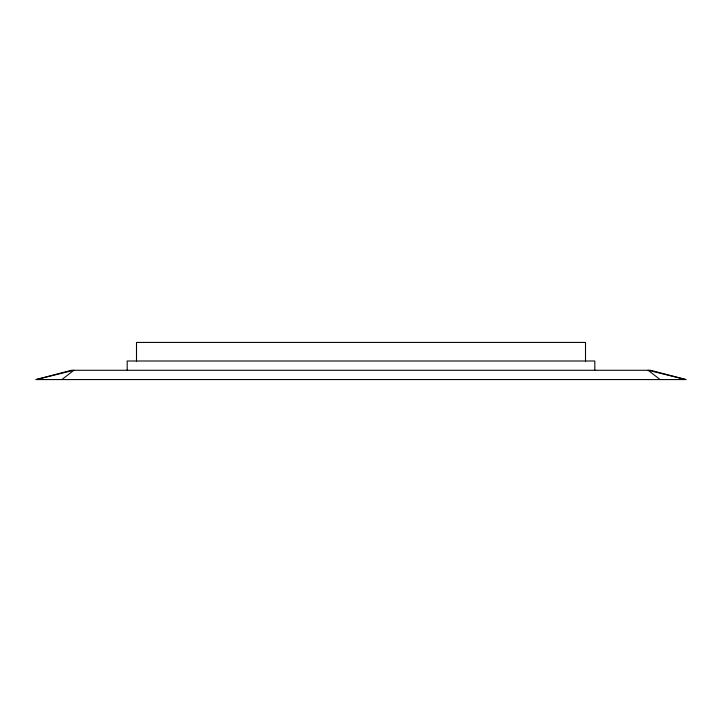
<?xml version="1.0" encoding="UTF-8"?>
<svg xmlns="http://www.w3.org/2000/svg" width="722" height="722" viewBox="0 0 722 722"><rect width="100%" height="100%" fill="white"/><g stroke="black" fill="none" stroke-linecap="round" stroke-linejoin="round"><path stroke-width="1.08" d="M61.884 379.564L73.852 370.287L36.1 379.564L685.9 379.564L650.621 370.287L71.379 370.287L36.1 379.564M685.9 379.564L648.148 370.287L660.116 379.564M594.811 370.287L594.811 361L127.189 361L127.189 370.287M585.506 361.56L585.506 342.436L136.494 342.436L136.494 361.56"/></g></svg>
